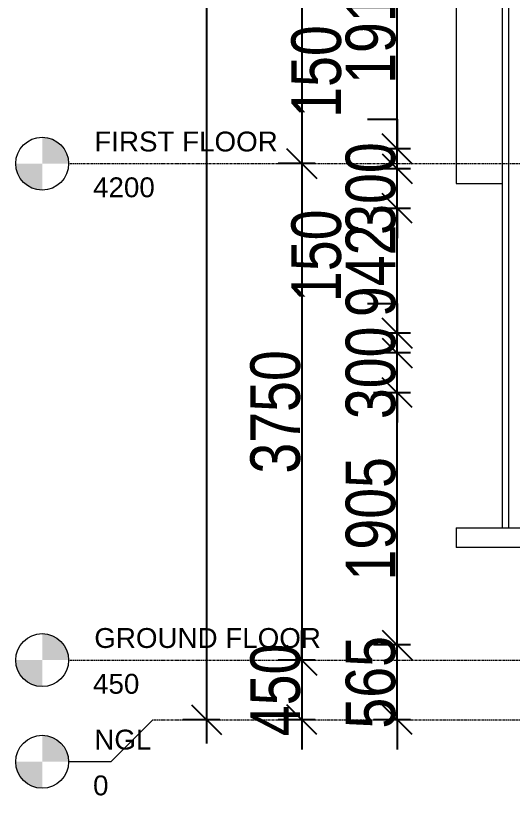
# Model space of a CAD drawing. Header units: millimetres. Extents: x -35190 to 411743, y -233114 to 23872.
# Drawn here: x -14615 to -10864, y -222330 to -216404 of the extents above; entities that cross this region are included whole.
import ezdxf

# ---------------------------------------------------------------- set-up
doc = ezdxf.new("R2010")
doc.units = ezdxf.units.MM
doc.linetypes.add('Centre', pattern=[31.75, 6.35, -4.7625, 15.875, -4.7625])
for name, color, linetype, lineweight in [('A-ANNO-DIMS', 211, 'Continuous', 9), ('A-FLOR-LEVL', 51, 'Continuous', 18), ('A-WALL', 113, 'Continuous', 18), ('Q-CASE', 31, 'Continuous', 18)]:
    doc.layers.add(name, color=color, linetype=linetype, lineweight=lineweight)
doc.styles.add('Arial', font='arial.ttf', dxfattribs={"height": 187.5})
doc.styles.add('Arial_3', font='arial.ttf', dxfattribs={"width": 0.8, "height": 375})
doc.dimstyles.new('main_4_5mm', dxfattribs={"dimscale": 304.8, "dimtxt": 382.597275, "dimasz": 0.738189, "dimexe": 0.590551, "dimexo": 0.0625, "dimgap": 0.024606, "dimtad": 1, "dimdec": 0, "dimzin": 0, "dimdsep": 46, "dimtxsty": 'Arial_3', "dimblk1": 'OBLIQUE', "dimblk2": 'OBLIQUE', "dimsah": 1, "dimcen": 0.09, "dimdle": 0.590551, "dimazin": 0, "dimtfac": 1, "dimtdec": 4, "dimtix": 1, "dimtmove": 0, "dimatfit": 3, "dimfxl": 0.590551, "dimfxlon": 1, "dimtvp": 1, "dimtolj": 1, "dimtzin": 0, "dimarcsym": 2})
doc.dimstyles.new('main_4_5mm_1', dxfattribs={"dimscale": 304.8, "dimtxt": 382.597275, "dimasz": 0.738189, "dimexe": 0.590551, "dimexo": 0.0625, "dimgap": 0.024606, "dimtad": 1, "dimdec": 0, "dimzin": 0, "dimdsep": 46, "dimtxsty": 'Arial_3', "dimblk1": 'OBLIQUE', "dimblk2": 'OBLIQUE', "dimsah": 1, "dimcen": 0.09, "dimdle": 0.590551, "dimazin": 0, "dimtfac": 1, "dimtdec": 4, "dimtix": 1, "dimtmove": 1, "dimatfit": 3, "dimfxl": 0.590551, "dimfxlon": 1, "dimtvp": 1, "dimtolj": 1, "dimtzin": 0, "dimarcsym": 2})

# ---------------------------------------------------------------- blocks, each defined once
blk = doc.blocks.new('Casework 1 - Casework 1-478824-Section 2')
at = {"layer": 'Q-CASE'}
for p, q in [((-14434.7, 1450), (-14434.7, 10690)), ((-14384.7, 1450), (-14384.7, 10690)), ((-14784.7, 1450), (-10171.6, 1450)), ((-14784.7, 1450), (-14784.7, 1300)), ((-10171.6, 1300), (-14784.7, 1300))]:
    blk.add_line(p, q, dxfattribs=at)
blk = doc.blocks.new('Level - M_Level Head - Circle-24867-Section 2')
at = {"layer": 'A-FLOR-LEVL', "lineweight": 9}
h = blk.add_hatch(color=256, dxfattribs=at)
edge = h.paths.add_edge_path()
edge.add_line((-17910.2, -317.5), (-17710.2, -317.5))
edge.add_arc((-17910.2, -317.5), 200, 0, 90)
edge.add_line((-17910.2, -117.5), (-17910.2, -317.5))
h = blk.add_hatch(color=256, dxfattribs=at)
edge = h.paths.add_edge_path()
edge.add_line((-17910.2, -517.5), (-17910.2, -317.5))
edge.add_line((-17910.2, -317.5), (-18110.2, -317.5))
edge.add_arc((-17910.2, -317.5), 200, 180, 270)
blk.add_circle((-17910.2, -317.5), 200, dxfattribs=at)
blk = doc.blocks.new('_Oblique')
at = {"color": 0, "linetype": 'ByBlock', "lineweight": -2}
blk.add_line((-0.5, -0.5), (0.5, 0.5), dxfattribs=at)
blk = doc.blocks.new('*D950')
at = {"layer": 'A-ANNO-DIMS', "color": 0, "lineweight": -2, "transparency": 16777216}
for p, q in [((-12453.6, -213591.5), (-12453.6, -217701.5)), ((-12352.6, -213771.5), (-12633.6, -213771.5)), ((-12352.6, -217521.5), (-12633.6, -217521.5))]:
    blk.add_line(p, q, dxfattribs=at)
at = {"layer": 'Defpoints', "color": 0, "transparency": 16777216}
for p in [(-12333.6, -213771.5), (-12453.6, -217521.5), (-12333.6, -217521.5)]:
    blk.add_point(p, dxfattribs=at)
at = {"layer": 'A-ANNO-DIMS', "color": 0, "lineweight": -2, "transparency": 16777216, "xscale": 224.9999999999999, "yscale": 224.9999999999999, "zscale": 224.9999999999999}
for p, rotation in [((-12453.6, -213771.5), 90), ((-12453.6, -217521.5), 270)]:
    blk.add_blockref('_Oblique', p, dxfattribs=dict(at, rotation=rotation))
at = {"layer": 'A-ANNO-DIMS', "color": 0, "transparency": 16777216, "insert": (-12652.6, -215646.5), "char_height": 375, "width": 661.128, "attachment_point": 5, "rotation": 90, "style": 'Arial_3'}
blk.add_mtext('\\A1;3750', dxfattribs=at)
blk = doc.blocks.new('*D951')
at = {"layer": 'A-ANNO-DIMS', "color": 0, "lineweight": -2, "transparency": 16777216}
for p, q in [((-12453.6, -217341.5), (-12453.6, -221451.5)), ((-12352.6, -217521.5), (-12633.6, -217521.5)), ((-12352.6, -221271.5), (-12633.6, -221271.5))]:
    blk.add_line(p, q, dxfattribs=at)
at = {"layer": 'Defpoints', "color": 0, "transparency": 16777216}
for p in [(-12333.6, -217521.5), (-12453.6, -221271.5), (-12333.6, -221271.5)]:
    blk.add_point(p, dxfattribs=at)
at = {"layer": 'A-ANNO-DIMS', "color": 0, "lineweight": -2, "transparency": 16777216, "xscale": 224.9999999999999, "yscale": 224.9999999999999, "zscale": 224.9999999999999}
for p, rotation in [((-12453.6, -217521.5), 90), ((-12453.6, -221271.5), 270)]:
    blk.add_blockref('_Oblique', p, dxfattribs=dict(at, rotation=rotation))
at = {"layer": 'A-ANNO-DIMS', "color": 0, "transparency": 16777216, "insert": (-12652.6, -219396.5), "char_height": 375, "width": 661.128, "attachment_point": 5, "rotation": 90, "style": 'Arial_3'}
blk.add_mtext('\\A1;3750', dxfattribs=at)
blk = doc.blocks.new('*D952')
at = {"layer": 'A-ANNO-DIMS', "color": 0, "lineweight": -2, "transparency": 16777216}
for p, q in [((-12453.6, -221271.5), (-12453.6, -221046.5)), ((-12352.6, -221271.5), (-12633.6, -221271.5)), ((-12453.6, -221271.5), (-12453.6, -221721.5)), ((-12352.6, -221721.5), (-12633.6, -221721.5)), ((-12453.6, -221721.5), (-12453.6, -221946.5))]:
    blk.add_line(p, q, dxfattribs=at)
at = {"layer": 'Defpoints', "color": 0, "transparency": 16777216}
for p in [(-12333.6, -221271.5), (-12453.6, -221721.5), (-12333.6, -221721.5)]:
    blk.add_point(p, dxfattribs=at)
at = {"layer": 'A-ANNO-DIMS', "color": 0, "lineweight": -2, "transparency": 16777216, "xscale": 224.9999999999999, "yscale": 224.9999999999999, "zscale": 224.9999999999999}
for p, rotation in [((-12453.6, -221271.5), 270), ((-12453.6, -221721.5), 90)]:
    blk.add_blockref('_Oblique', p, dxfattribs=dict(at, rotation=rotation))
at = {"layer": 'A-ANNO-DIMS', "color": 0, "transparency": 16777216, "insert": (-12652.5, -221496.5), "char_height": 375, "width": 495.846, "attachment_point": 5, "rotation": 90, "style": 'Arial_3'}
blk.add_mtext('\\A1;450', dxfattribs=at)
blk = doc.blocks.new('*D953')
at = {"layer": 'A-ANNO-DIMS', "color": 0, "lineweight": -2, "transparency": 16777216}
for p, q in [((-13173.6, -207591.5), (-13173.6, -221901.5)), ((-13072.6, -207771.5), (-13353.6, -207771.5)), ((-13072.6, -221721.5), (-13353.6, -221721.5))]:
    blk.add_line(p, q, dxfattribs=at)
at = {"layer": 'Defpoints', "color": 0, "transparency": 16777216}
for p in [(-13053.6, -207771.5), (-13173.6, -221721.5), (-13053.6, -221721.5)]:
    blk.add_point(p, dxfattribs=at)
at = {"layer": 'A-ANNO-DIMS', "color": 0, "lineweight": -2, "transparency": 16777216, "xscale": 224.9999999999999, "yscale": 224.9999999999999, "zscale": 224.9999999999999}
for p, rotation in [((-13173.6, -207771.5), 90), ((-13173.6, -221721.5), 270)]:
    blk.add_blockref('_Oblique', p, dxfattribs=dict(at, rotation=rotation))
at = {"layer": 'A-ANNO-DIMS', "color": 0, "transparency": 16777216, "insert": (-13372.6, -214746.5), "char_height": 375, "width": 826.41, "attachment_point": 5, "rotation": 90, "style": 'Arial_3'}
blk.add_mtext('\\A1;13950', dxfattribs=at)
blk = doc.blocks.new('*D997')
at = {"layer": 'A-ANNO-DIMS', "color": 0, "lineweight": -2, "transparency": 16777216}
for p, q in [((-11733.6, -221156.5), (-11733.6, -220931.5)), ((-11632.6, -221156.5), (-11913.6, -221156.5)), ((-11733.6, -221721.5), (-11733.6, -221156.5)), ((-11632.6, -221721.5), (-11913.6, -221721.5)), ((-11733.6, -221721.5), (-11733.6, -221946.5))]:
    blk.add_line(p, q, dxfattribs=at)
at = {"layer": 'Defpoints', "color": 0, "transparency": 16777216}
for p in [(-11733.6, -221156.5), (-11613.6, -221156.5), (-11613.6, -221721.5)]:
    blk.add_point(p, dxfattribs=at)
at = {"layer": 'A-ANNO-DIMS', "color": 0, "lineweight": -2, "transparency": 16777216, "xscale": 224.9999999999999, "yscale": 224.9999999999999, "zscale": 224.9999999999999}
for p, rotation in [((-11733.6, -221156.5), 270), ((-11733.6, -221721.5), 90)]:
    blk.add_blockref('_Oblique', p, dxfattribs=dict(at, rotation=rotation))
at = {"layer": 'A-ANNO-DIMS', "color": 0, "transparency": 16777216, "insert": (-11932.5, -221439), "char_height": 375, "width": 495.846, "attachment_point": 5, "rotation": 90, "style": 'Arial_3'}
blk.add_mtext('\\A1;565', dxfattribs=at)
blk = doc.blocks.new('*D998')
at = {"layer": 'A-ANNO-DIMS', "color": 0, "lineweight": -2, "transparency": 16777216}
for p, q in [((-11733.6, -221336.5), (-11733.6, -219071.5)), ((-11632.6, -219251.5), (-11913.6, -219251.5)), ((-11632.6, -221156.5), (-11913.6, -221156.5))]:
    blk.add_line(p, q, dxfattribs=at)
at = {"layer": 'Defpoints', "color": 0, "transparency": 16777216}
for p in [(-11733.6, -219251.5), (-11613.6, -219251.5), (-11613.6, -221156.5)]:
    blk.add_point(p, dxfattribs=at)
at = {"layer": 'A-ANNO-DIMS', "color": 0, "lineweight": -2, "transparency": 16777216, "xscale": 224.9999999999999, "yscale": 224.9999999999999, "zscale": 224.9999999999999}
for p, rotation in [((-11733.6, -219251.5), 90), ((-11733.6, -221156.5), 270)]:
    blk.add_blockref('_Oblique', p, dxfattribs=dict(at, rotation=rotation))
at = {"layer": 'A-ANNO-DIMS', "color": 0, "transparency": 16777216, "insert": (-11932.5, -220204), "char_height": 375, "width": 661.128, "attachment_point": 5, "rotation": 90, "style": 'Arial_3'}
blk.add_mtext('\\A1;1905', dxfattribs=at)
blk = doc.blocks.new('*D999')
at = {"layer": 'A-ANNO-DIMS', "color": 0, "lineweight": -2, "transparency": 16777216}
for p, q in [((-11733.6, -218951.5), (-11733.6, -218726.5)), ((-11632.6, -218951.5), (-11913.6, -218951.5)), ((-11733.6, -219251.5), (-11733.6, -218951.5)), ((-11632.6, -219251.5), (-11913.6, -219251.5)), ((-11733.6, -219251.5), (-11733.6, -219476.5))]:
    blk.add_line(p, q, dxfattribs=at)
at = {"layer": 'Defpoints', "color": 0, "transparency": 16777216}
for p in [(-11733.6, -218951.5), (-11613.6, -218951.5), (-11613.6, -219251.5)]:
    blk.add_point(p, dxfattribs=at)
at = {"layer": 'A-ANNO-DIMS', "color": 0, "lineweight": -2, "transparency": 16777216, "xscale": 224.9999999999999, "yscale": 224.9999999999999, "zscale": 224.9999999999999}
for p, rotation in [((-11733.6, -218951.5), 270), ((-11733.6, -219251.5), 90)]:
    blk.add_blockref('_Oblique', p, dxfattribs=dict(at, rotation=rotation))
at = {"layer": 'A-ANNO-DIMS', "color": 0, "transparency": 16777216, "insert": (-11932.6, -219101.5), "char_height": 375, "width": 495.846, "attachment_point": 5, "rotation": 90, "style": 'Arial_3'}
blk.add_mtext('\\A1;300', dxfattribs=at)
blk = doc.blocks.new('*D1000')
at = {"layer": 'A-ANNO-DIMS', "color": 0, "lineweight": -2, "transparency": 16777216}
for p, q in [((-11958.6, -218576.5), (-11733.6, -218576.5)), ((-11733.6, -218576.5), (-11733.6, -218801.5)), ((-11733.6, -219131.5), (-11733.6, -218621.5)), ((-11632.6, -218801.5), (-11913.6, -218801.5)), ((-11632.6, -218951.5), (-11913.6, -218951.5))]:
    blk.add_line(p, q, dxfattribs=at)
at = {"layer": 'Defpoints', "color": 0, "transparency": 16777216}
for p in [(-11733.6, -218801.5), (-11613.6, -218801.5), (-11613.6, -218951.5)]:
    blk.add_point(p, dxfattribs=at)
at = {"layer": 'A-ANNO-DIMS', "color": 0, "lineweight": -2, "transparency": 16777216, "xscale": 224.9999999999999, "yscale": 224.9999999999999, "zscale": 224.9999999999999}
for p, rotation in [((-11733.6, -218801.5), 90), ((-11733.6, -218951.5), 270)]:
    blk.add_blockref('_Oblique', p, dxfattribs=dict(at, rotation=rotation))
at = {"layer": 'A-ANNO-DIMS', "color": 0, "transparency": 16777216, "insert": (-12532.8, -218566.9), "char_height": 375, "width": 495.846, "attachment_point": 1, "rotation": 90, "line_spacing_factor": 0.941778, "style": 'Arial_3'}
blk.add_mtext('\\A1;150', dxfattribs=at)
blk = doc.blocks.new('*D1001')
at = {"layer": 'A-ANNO-DIMS', "color": 0, "lineweight": -2, "transparency": 16777216}
for p, q in [((-11733.6, -218981.5), (-11733.6, -217679.7)), ((-11632.6, -217859.7), (-11913.6, -217859.7)), ((-11632.6, -218801.5), (-11913.6, -218801.5))]:
    blk.add_line(p, q, dxfattribs=at)
at = {"layer": 'Defpoints', "color": 0, "transparency": 16777216}
for p in [(-11733.6, -217859.7), (-11613.6, -217859.7), (-11613.6, -218801.5)]:
    blk.add_point(p, dxfattribs=at)
at = {"layer": 'A-ANNO-DIMS', "color": 0, "lineweight": -2, "transparency": 16777216, "xscale": 224.9999999999999, "yscale": 224.9999999999999, "zscale": 224.9999999999999}
for p, rotation in [((-11733.6, -217859.7), 90), ((-11733.6, -218801.5), 270)]:
    blk.add_blockref('_Oblique', p, dxfattribs=dict(at, rotation=rotation))
at = {"layer": 'A-ANNO-DIMS', "color": 0, "transparency": 16777216, "insert": (-11932.5, -218330.6), "char_height": 375, "width": 495.846, "attachment_point": 5, "rotation": 90, "style": 'Arial_3'}
blk.add_mtext('\\A1;942', dxfattribs=at)
blk = doc.blocks.new('*D1002')
at = {"layer": 'A-ANNO-DIMS', "color": 0, "lineweight": -2, "transparency": 16777216}
for p, q in [((-11733.6, -217559.7), (-11733.6, -217334.7)), ((-11632.6, -217559.7), (-11913.6, -217559.7)), ((-11733.6, -217859.7), (-11733.6, -217559.7)), ((-11632.6, -217859.7), (-11913.6, -217859.7)), ((-11733.6, -217859.7), (-11733.6, -218084.7))]:
    blk.add_line(p, q, dxfattribs=at)
at = {"layer": 'Defpoints', "color": 0, "transparency": 16777216}
for p in [(-11733.6, -217559.7), (-11613.6, -217559.7), (-11613.6, -217859.7)]:
    blk.add_point(p, dxfattribs=at)
at = {"layer": 'A-ANNO-DIMS', "color": 0, "lineweight": -2, "transparency": 16777216, "xscale": 224.9999999999999, "yscale": 224.9999999999999, "zscale": 224.9999999999999}
for p, rotation in [((-11733.6, -217559.7), 270), ((-11733.6, -217859.7), 90)]:
    blk.add_blockref('_Oblique', p, dxfattribs=dict(at, rotation=rotation))
at = {"layer": 'A-ANNO-DIMS', "color": 0, "transparency": 16777216, "insert": (-11932.6, -217709.7), "char_height": 375, "width": 495.846, "attachment_point": 5, "rotation": 90, "style": 'Arial_3'}
blk.add_mtext('\\A1;300', dxfattribs=at)
blk = doc.blocks.new('*D1003')
at = {"layer": 'A-ANNO-DIMS', "color": 0, "lineweight": -2, "transparency": 16777216}
for p, q in [((-11958.6, -217184.7), (-11733.6, -217184.7)), ((-11733.6, -217184.7), (-11733.6, -217409.7)), ((-11733.6, -217739.7), (-11733.6, -217229.7)), ((-11632.6, -217409.7), (-11913.6, -217409.7)), ((-11632.6, -217559.7), (-11913.6, -217559.7))]:
    blk.add_line(p, q, dxfattribs=at)
at = {"layer": 'Defpoints', "color": 0, "transparency": 16777216}
for p in [(-11733.6, -217409.7), (-11613.6, -217409.7), (-11613.6, -217559.7)]:
    blk.add_point(p, dxfattribs=at)
at = {"layer": 'A-ANNO-DIMS', "color": 0, "lineweight": -2, "transparency": 16777216, "xscale": 224.9999999999999, "yscale": 224.9999999999999, "zscale": 224.9999999999999}
for p, rotation in [((-11733.6, -217409.7), 90), ((-11733.6, -217559.7), 270)]:
    blk.add_blockref('_Oblique', p, dxfattribs=dict(at, rotation=rotation))
at = {"layer": 'A-ANNO-DIMS', "color": 0, "transparency": 16777216, "insert": (-12532.8, -217175.2), "char_height": 375, "width": 495.846, "attachment_point": 1, "rotation": 90, "line_spacing_factor": 0.941778, "style": 'Arial_3'}
blk.add_mtext('\\A1;150', dxfattribs=at)
blk = doc.blocks.new('*D1004')
at = {"layer": 'A-ANNO-DIMS', "color": 0, "lineweight": -2, "transparency": 16777216}
for p, q in [((-11733.6, -217589.7), (-11733.6, -215316.5)), ((-11632.6, -215496.5), (-11913.6, -215496.5)), ((-11632.6, -217409.7), (-11913.6, -217409.7))]:
    blk.add_line(p, q, dxfattribs=at)
at = {"layer": 'Defpoints', "color": 0, "transparency": 16777216}
for p in [(-11733.6, -215496.5), (-11613.6, -215496.5), (-11613.6, -217409.7)]:
    blk.add_point(p, dxfattribs=at)
at = {"layer": 'A-ANNO-DIMS', "color": 0, "lineweight": -2, "transparency": 16777216, "xscale": 224.9999999999999, "yscale": 224.9999999999999, "zscale": 224.9999999999999}
for p, rotation in [((-11733.6, -215496.5), 90), ((-11733.6, -217409.7), 270)]:
    blk.add_blockref('_Oblique', p, dxfattribs=dict(at, rotation=rotation))
at = {"layer": 'A-ANNO-DIMS', "color": 0, "transparency": 16777216, "insert": (-11932.6, -216453.1), "char_height": 375, "width": 661.128, "attachment_point": 5, "rotation": 90, "style": 'Arial_3'}
blk.add_mtext('\\A1;1913', dxfattribs=at)

msp = doc.modelspace()

# ---------------------------------------------------------------- linework, layer by layer
at = {"layer": 'A-FLOR-LEVL', "linetype": 'Centre', "lineweight": 9}
for p, q in [((-14214.6, -217521.5), (29477.2, -217521.5)), ((-14214.6, -221271.5), (29477.2, -221271.5)), ((-13579.6, -221721.5), (29477.2, -221721.5))]:
    msp.add_line(p, q, dxfattribs=at)
at = {"layer": 'A-FLOR-LEVL', "lineweight": 9}
msp.add_line((-13897.1, -222039), (-14214.6, -222039), dxfattribs=at)
at = {"layer": 'A-WALL'}
for p, q in [((-11289.2, -211031.5), (-11289.2, -217670.5)), ((-11289.2, -217670.5), (-10939.2, -217670.5))]:
    msp.add_line(p, q, dxfattribs=at)

# ---------------------------------------------------------------- block references
at = {"layer": 'A-FLOR-LEVL', "lineweight": 9}
for p in [(3495.5, -217204), (3495.5, -220954), (3495.5, -221721.5)]:
    msp.add_blockref('Level - M_Level Head - Circle-24867-Section 2', p, dxfattribs=at)
at = {"layer": 'Q-CASE'}
msp.add_blockref('Casework 1 - Casework 1-478824-Section 2', (3495.5, -221721.5), dxfattribs=at)

# ---------------------------------------------------------------- texts
at = {"layer": 'A-FLOR-LEVL', "lineweight": 9, "char_height": 150, "attachment_point": 1, "style": 'Arial', "bg_fill": 3, "box_fill_scale": 1.25, "bg_fill_color": 256, "bg_fill_true_color": 13158600, "bg_fill_transparency": 0}
for s, insert, width in [('FIRST FLOOR', (-14021, -217279.3), 1703.586), ('4200', (-14030.4, -217625.2), 577.215), ('GROUND FLOOR', (-14021, -221029.3), 2096.413), ('450', (-14030.4, -221375.2), 432.911), ('NGL', (-14021, -221796.8), 529.114), ('0', (-14030.4, -222142.7), 144.304)]:
    msp.add_mtext(s, dxfattribs=dict(at, insert=insert, width=width))

# ---------------------------------------------------------------- dimensions: what is measured, and where the dimension line sits
at = {"layer": 'A-ANNO-DIMS'}
for base, p1, p2, override, picture, middle in [((-11733.6, -215496.5), (-11613.6, -217409.7), (-11613.6, -215496.5), {"dimpost": '<>', "dimfxl": 1913.256233}, '*D1004', (-11932.6, -216453.1)), ((-11733.6, -217559.7), (-11613.6, -217859.7), (-11613.6, -217559.7), {"dimpost": '<>', "dimfxl": 300}, '*D1002', (-11932.6, -217709.7)), ((-11733.6, -217859.7), (-11613.6, -218801.5), (-11613.6, -217859.7), {"dimpost": '<>', "dimfxl": 941.743767}, '*D1001', (-11932.5, -218330.6)), ((-11733.6, -218951.5), (-11613.6, -219251.5), (-11613.6, -218951.5), {"dimpost": '<>', "dimfxl": 300}, '*D999', (-11932.6, -219101.5))]:
    dim = msp.add_linear_dim(base=base, p1=p1, p2=p2, angle=90, dimstyle='main_4_5mm', override=override, dxfattribs=at)
    dim.commit()
    dim.dimension.update_dxf_attribs({"geometry": picture, "text_midpoint": middle})
dim = msp.add_linear_dim(base=(-11733.6, -218801.5), p1=(-11613.6, -218951.5), p2=(-11613.6, -218801.5), angle=90, dimstyle='main_4_5mm_1', override={"dimpost": '<>', "dimfxl": 150}, dxfattribs=at)
dim.commit()
dim.dimension.update_dxf_attribs({"geometry": '*D1000', "text_midpoint": (-12033.8, -218761), "dimtype": 160, "text_rotation": 90})

# ---------------------------------------------------------------- next in the draw order: linework, layer by layer
at = {"layer": 'A-FLOR-LEVL', "lineweight": 9}
msp.add_line((-13579.6, -221721.5), (-13897.1, -222039), dxfattribs=at)

# ---------------------------------------------------------------- next in the draw order: dimensions: what is measured, and where the dimension line sits
at = {"layer": 'A-ANNO-DIMS'}
for base, p1, p2, override, picture, middle in [((-13173.6, -221721.5), (-13053.6, -207771.5), (-13053.6, -221721.5), {"dimpost": '<>', "dimfxl": 13950}, '*D953', (-13372.6, -214746.5)), ((-12453.6, -217521.5), (-12333.6, -213771.5), (-12333.6, -217521.5), {"dimpost": '<>', "dimfxl": 3750}, '*D950', (-12652.6, -215646.5)), ((-12453.6, -221271.5), (-12333.6, -217521.5), (-12333.6, -221271.5), {"dimpost": '<>', "dimfxl": 3750}, '*D951', (-12652.6, -219396.5)), ((-11733.6, -219251.5), (-11613.6, -221156.5), (-11613.6, -219251.5), {"dimpost": '<>', "dimfxl": 1905}, '*D998', (-11932.5, -220204)), ((-11733.6, -221156.5), (-11613.6, -221721.5), (-11613.6, -221156.5), {"dimpost": '<>', "dimfxl": 565}, '*D997', (-11932.5, -221439)), ((-12453.6, -221721.5), (-12333.6, -221271.5), (-12333.6, -221721.5), {"dimpost": '<>', "dimfxl": 450}, '*D952', (-12652.5, -221496.5))]:
    dim = msp.add_linear_dim(base=base, p1=p1, p2=p2, angle=90, dimstyle='main_4_5mm', override=override, dxfattribs=at)
    dim.commit()
    dim.dimension.update_dxf_attribs({"geometry": picture, "text_midpoint": middle})
dim = msp.add_linear_dim(base=(-11733.6, -217409.7), p1=(-11613.6, -217559.7), p2=(-11613.6, -217409.7), angle=90, dimstyle='main_4_5mm_1', override={"dimpost": '<>', "dimfxl": 150}, dxfattribs=at)
dim.commit()
dim.dimension.update_dxf_attribs({"geometry": '*D1003', "text_midpoint": (-12033.8, -217398.4), "dimtype": 160, "text_rotation": 90})

doc.saveas('drawing.dxf')
